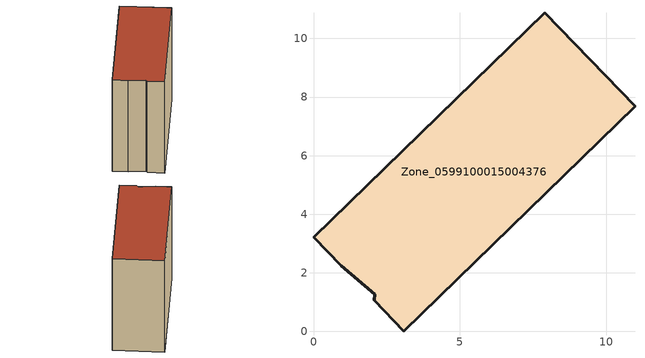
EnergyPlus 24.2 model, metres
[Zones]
Zone_0599100015004376
 floor ground (C_G): 2.07,1.06 2.1,1.27 0.94,2.23 0,3.21 7.9,10.88 10.98,7.68 3.09,0 z0.85
 wall outside (C_F): 0.94,2.23 2.1,1.27 2.07,1.06 3.09,0 10.98,7.68 7.9,10.88 0,3.21 0.94,2.23 z0.85:10.24
 roof outside (C_R): 2.1,1.27 2.07,1.06 3.09,0 10.98,7.68 7.9,10.88 0,3.21 0.94,2.23 z10.24
[BUILDING]
Pand.0599100015004376: North Axis=0; Terrain=City; Loads Convergence Tolerance Value=0.04; Temperature Convergence Tolerance Value=0.4; Solar Distribution=FullExterior; Maximum Number of Warmup Days=25; Minimum Number of Warmup Days=1
[Site:Location]
Rotterdam.The.Hague.AP_ZH_NLD Design_Conditions: Latitude=51.96; Longitude=4.45; Time Zone=1; Elevation=-4.5
[SITE:GROUNDTEMPERATURE:BUILDINGSURFACE]
18, 18, 18, 18, 18, 18, 18, 18, 18, 18, 18, 18
[MATERIAL] Thermal Absorptance=0.9; Solar Absorptance=0.7; Visible Absorptance=0.7
Name | Roughness | Thickness | Conductivity | Density | Specific Heat
G.TI.1975-1991 | MediumSmooth | 0.15 | 0.288461 | 540 | 1210
F.TI.1975-1991 | Rough | 0.3 | 0.230769 | 1920 | 840
R.TI.1975-1991 | MediumRough | 0.2 | 0.153846 | 1500 | 1000
[CONSTRUCTION]
C_G: G.TI.1975-1991
C_F: F.TI.1975-1991
C_R: R.TI.1975-1991
[ZONE]
Zone_0599100015004376: Type=1; Multiplier=1; Ceiling Height=Autocalculate; Volume=Autocalculate; Floor Area=autocalculate; Part of Total Floor Area=Yes
[ZONEINFILTRATION:DESIGNFLOWRATE]
Infil_Zone_0599100015004376: Zone or ZoneList or Space or SpaceList=Zone_0599100015004376; Schedule=AlwaysOn; Design Flow Rate Calculation Method=Flow/Area; Flow Rate per Floor Area=0.003; Constant Term Coefficient=1; Temperature Term Coefficient=0; Velocity Term Coefficient=0; Velocity Squared Term Coefficient=0
[HVACTEMPLATE:ZONE:IDEALLOADSAIRSYSTEM]
Zone_0599100015004376: Maximum Heating Supply Air Temperature=50; Minimum Cooling Supply Air Temperature=13; Maximum Heating Supply Air Humidity Ratio=0.0156; Minimum Cooling Supply Air Humidity Ratio=0.0077; Heating Limit=NoLimit; Cooling Limit=NoLimit; Dehumidification Control Type=ConstantSensibleHeatRatio; Cooling Sensible Heat Ratio=0.7; Dehumidification Setpoint=60; Humidification Control Type=None; Humidification Setpoint=30; Outdoor Air Method=None; Outdoor Air Flow Rate per Person=0.00944; Outdoor Air Flow Rate per Zone Floor Area=0; Outdoor Air Flow Rate per Zone=0; Demand Controlled Ventilation Type=None; Outdoor Air Economizer Type=NoEconomizer; Heat Recovery Type=None; Sensible Heat Recovery Effectiveness=0.7; Latent Heat Recovery Effectiveness=0.65
[ZONECONTROL:THERMOSTAT]
ThermostatControl_Zone_0599100015004376: Zone or ZoneList=Zone_0599100015004376; Control Type Schedule=DualSetpointControlType; Control 1=Thermostat_Zone_0599100015004376; Temperature Difference Between Cutout And Setpoint=0
[THERMOSTATSETPOINT:DUALSETPOINT]
Thermostat_Zone_0599100015004376: Heating Setpoint Temperature Schedule=HeatingSetpoint_Zone_0599100015004376; Cooling Setpoint Temperature Schedule=CoolingSetpoint_Zone_0599100015004376
[SCHEDULE:COMPACT]
HeatingSetpoint_Zone_0599100015004376: Through: 12/31, For: AllDays, Until: 24:00, 21
CoolingSetpoint_Zone_0599100015004376: Through: 12/31, For: AllDays, Until: 24:00, 24
DualSetpointControlType: Through: 12/31, For: AllDays, Until: 24:00, 4
AlwaysOn: Through: 12/31, For: AllDays, Until: 24:00, 1
